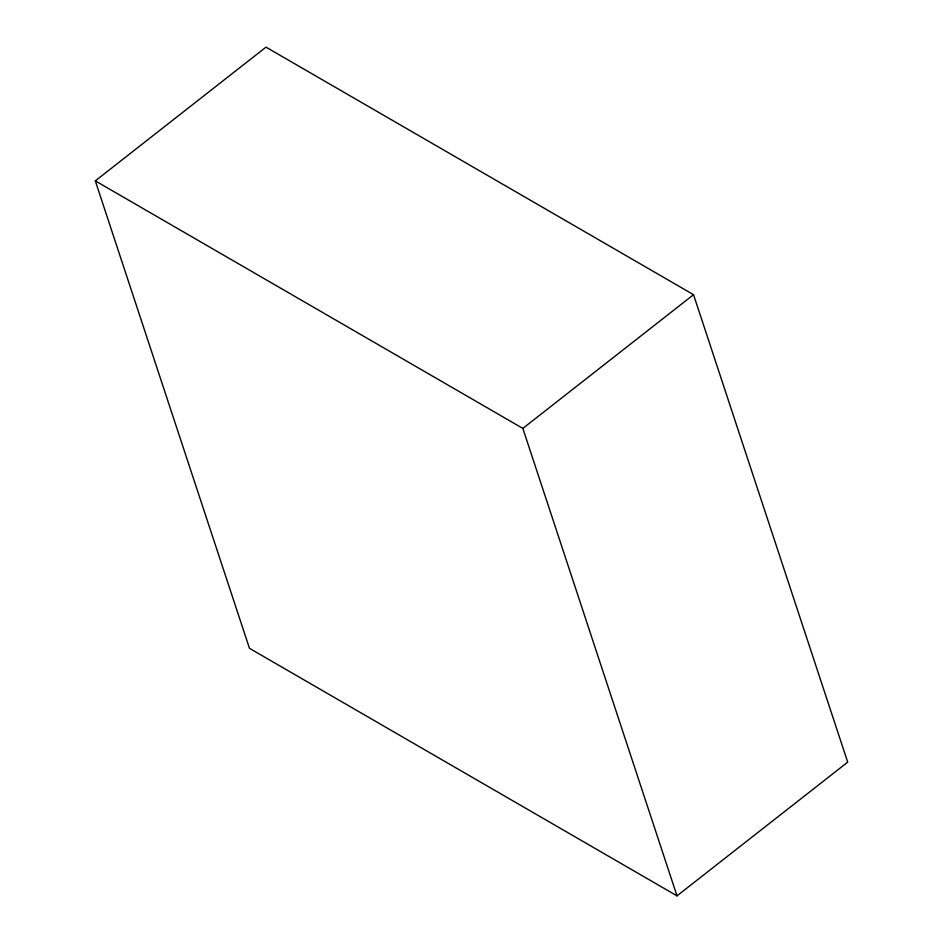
<?xml version="1.0" encoding="UTF-8"?>
<svg xmlns="http://www.w3.org/2000/svg" width="943" height="943" viewBox="0 0 943 943"><rect width="100%" height="100%" fill="white"/><g stroke="black" fill="none" stroke-linecap="round" stroke-linejoin="round"><path stroke-width="1.41" d="M95.302 180.867L265.997 47.15L693.541 294.688L847.698 762.133L677.003 895.85L249.459 648.312L95.302 180.867L522.846 428.405L677.003 895.85M522.846 428.405L693.541 294.688"/></g></svg>
